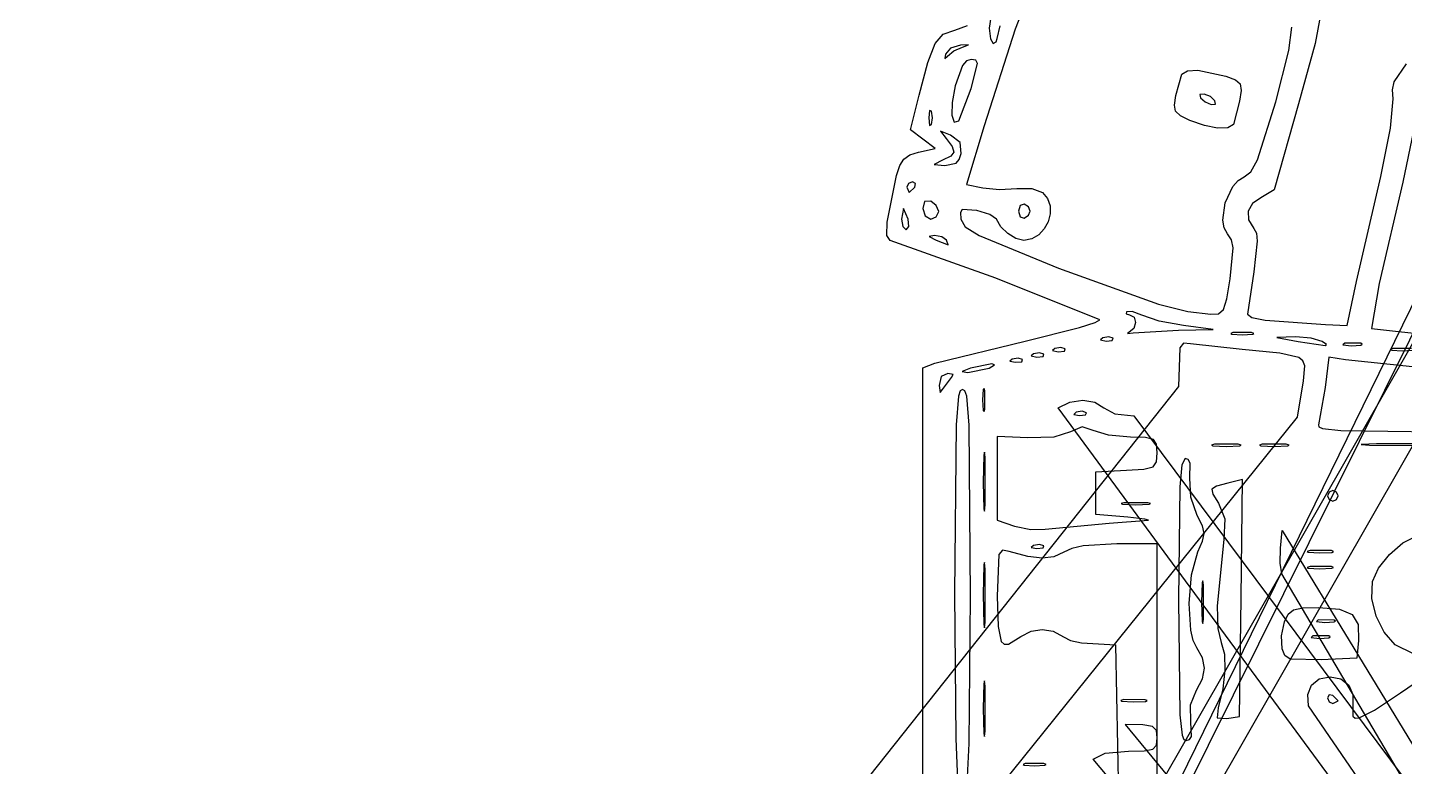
# Model space of a CAD drawing. Extents: x -109 to 333, y -74 to 385.
# Drawn here: x -58.2 to 39, y 141.9 to 194.2 of the extents above; entities that cross this region are included whole.
import ezdxf

# ---------------------------------------------------------------- set-up
doc = ezdxf.new("R2010")
doc.units = 0

msp = doc.modelspace()

# ---------------------------------------------------------------- linework, layer by layer
at = {"layer": 'Image'}
for p, q in [((-43.999659, 3.576148), (73.780796, 244.417885)), ((75.380056, 244.659253), (-42.4004, 7.03971)), ((73.875436, 231.799477), (-56.7938, 3.10194)), ((-52.6545, 3.10194), (78.0147, 231.799477)), ((13.560641, 199.32034), (11.556836, 194.045414)), ((9.837016, 194.891545), (9.716556, 194.121459)), ((33.11346, 195.062632), (32.726853, 193.039117)), ((5.895695, 193.030924), (6.469589, 193.688791)), ((6.469589, 193.688791), (7.274104, 193.981947)), ((7.274104, 193.981947), (8.188305, 194.302649)), ((11.556836, 194.045414), (9.346661, 187.20754)), ((9.716556, 194.121459), (9.799459, 193.358018)), ((10.281, 193.386), (10.490773, 194.278183)), ((30.883413, 192.529046), (31.088383, 194.20175)), ((5.382715, 191.697409), (5.895695, 193.030924)), ((6.988108, 192.706731), (6.612936, 192.287682)), ((7.676396, 192.921606), (6.988108, 192.706731)), ((7.212235, 192.512363), (7.83507, 192.784)), ((8.247716, 192.934583), (7.676396, 192.921606)), ((7.83507, 192.784), (8.247716, 192.934583)), ((7.83507, 192.784), (7.83507, 192.784)), ((9.799459, 193.358018), (9.998778, 193.040479)), ((9.998778, 193.040479), (10.198097, 193.141976)), ((10.198097, 193.141976), (10.281, 193.385998)), ((10.281, 193.385998), (10.281, 193.386)), ((32.726853, 193.039117), (31.564, 188.768842)), ((4.760944, 189.377307), (5.382715, 191.697409)), ((6.612936, 192.287682), (6.577536, 191.973264)), ((6.577536, 191.973264), (6.77161, 192.150079)), ((6.77161, 192.150079), (7.212235, 192.512363)), ((8.111495, 191.805802), (7.827292, 191.473413)), ((8.429932, 191.91188), (8.111495, 191.805802)), ((8.769176, 191.862672), (8.429932, 191.91188)), ((8.882755, 191.609252), (8.769176, 191.862672)), ((29.970453, 188.9182), (30.883413, 192.529046)), ((7.827292, 191.473413), (7.310672, 190.04477)), ((8.43425, 189.855), (8.882755, 191.609252)), ((22.900177, 189.36608), (23.329705, 190.87639)), ((23.329705, 190.87639), (23.721223, 191.096552)), ((23.721223, 191.096552), (24.450878, 191.142508)), ((24.450878, 191.142508), (26.438435, 190.73406)), ((26.438435, 190.73406), (27.10707, 190.466674)), ((38.327064, 190.325335), (39.191586, 191.59262)), ((7.310672, 190.04477), (7.088953, 188.861564)), ((7.571911, 187.57218), (8.434249, 189.85499)), ((8.434249, 189.85499), (8.43425, 189.855)), ((27.10707, 190.466674), (27.440563, 190.172506)), ((27.513673, 189.71298), (27.401165, 188.94952)), ((27.440563, 190.172506), (27.513673, 189.71298)), ((38.204473, 189.761084), (38.327064, 190.325335)), ((38.244974, 189.13032), (38.204473, 189.761084)), ((4.144258, 186.922267), (4.760944, 189.377307)), ((7.088953, 188.861564), (7.068549, 187.960776)), ((22.790029, 188.682215), (22.900177, 189.36608)), ((24.894355, 189.458721), (24.602073, 189.424357)), ((24.602073, 189.424357), (24.628596, 189.192962)), ((24.628596, 189.192962), (24.956575, 188.900835)), ((25.33287, 189.27713), (24.894355, 189.458721)), ((24.956575, 188.900835), (25.395088, 188.719245)), ((25.660848, 188.985004), (25.33287, 189.27713)), ((25.33287, 189.27713), (25.33287, 189.27713)), ((25.395088, 188.719245), (25.687372, 188.753608)), ((25.687372, 188.753608), (25.660848, 188.985004)), ((27.401165, 188.94952), (26.969834, 187.30444)), ((28.663951, 184.818946), (29.970453, 188.9182)), ((31.564, 188.768842), (29.84838, 182.691972)), ((38.069037, 187.038529), (38.244974, 189.13032)), ((5.504313, 188.298855), (5.44856, 187.772629)), ((5.44856, 187.772629), (5.504313, 187.246403)), ((5.63836, 188.243), (5.504313, 188.298855)), ((5.716651, 187.772629), (5.63836, 188.243)), ((5.63836, 188.243), (5.63836, 188.243)), ((5.63836, 187.302258), (5.716651, 187.772629)), ((7.068549, 187.960776), (7.234516, 187.483838)), ((22.871063, 188.243535), (22.790029, 188.682215)), ((23.214295, 187.922958), (22.871063, 188.243535)), ((23.89074, 187.5934), (23.214295, 187.922958)), ((5.019064, 186.262398), (4.144258, 186.922267)), ((5.504313, 187.246403), (5.63836, 187.302258)), ((6.970673, 186.55828), (6.272791, 186.831403)), ((6.272791, 186.831403), (6.660313, 186.318377)), ((7.234516, 187.483838), (7.571911, 187.57218)), ((9.346661, 187.20754), (8.113701, 183.06828)), ((24.915111, 187.233159), (23.890734, 187.593401)), ((23.890734, 187.593401), (23.89074, 187.5934)), ((25.84462, 187.057892), (24.915111, 187.233159)), ((26.566961, 187.078139), (25.84462, 187.057892)), ((26.969834, 187.30444), (26.566961, 187.078139)), ((37.37435, 183.63285), (38.069037, 187.038529)), ((39.689735, 186.859326), (38.92351, 183.22146)), ((5.893873, 185.602529), (5.019064, 186.262398)), ((6.660313, 186.318377), (7.106375, 185.756964)), ((7.650089, 186.027374), (6.970673, 186.55828)), ((7.72527, 185.255), (7.650089, 186.027374)), ((3.38684, 184.400471), (3.68074, 184.862881)), ((3.68074, 184.862881), (4.099536, 185.154026)), ((4.099536, 185.154026), (4.707613, 185.341982)), ((4.707613, 185.341982), (5.893873, 185.602529)), ((6.999803, 185.060692), (6.423963, 184.774227)), ((7.223406, 185.363003), (6.999803, 185.060692)), ((7.106375, 185.756964), (7.223406, 185.363003)), ((7.379574, 184.580585), (7.596637, 184.844588)), ((7.596637, 184.844588), (7.725273, 185.254998)), ((7.725273, 185.254998), (7.72527, 185.255)), ((28.195122, 183.970496), (28.663951, 184.818946)), ((3.153453, 183.698722), (3.38684, 184.400471)), ((6.423963, 184.774227), (5.823209, 184.47626)), ((5.823209, 184.47626), (6.568243, 184.410059)), ((6.568243, 184.410059), (7.379574, 184.580585)), ((27.715883, 183.60878), (28.195122, 183.970496)), ((2.4961, 180.403192), (3.153453, 183.698722)), ((4.000537, 183.146355), (3.883476, 182.880597)), ((3.883476, 182.880597), (4.049417, 182.504299)), ((4.281979, 183.256892), (4.000537, 183.146355)), ((4.049417, 182.504299), (4.44792, 182.880597)), ((4.495108, 183.146355), (4.281979, 183.256892)), ((4.44792, 182.880597), (4.495108, 183.146355)), ((4.44792, 182.880597), (4.44792, 182.880597)), ((8.113701, 183.06828), (9.262441, 182.820275)), ((26.37977, 181.770822), (26.914052, 182.916886)), ((26.914052, 182.916886), (27.288234, 183.34261)), ((27.288234, 183.34261), (27.715883, 183.60878)), ((35.6617, 176.201), (37.37435, 183.63285)), ((38.92351, 183.22146), (37.257083, 176.066514)), ((9.262441, 182.820275), (10.440567, 182.704654)), ((10.440567, 182.704654), (11.659961, 182.774922)), ((11.659961, 182.774922), (12.718792, 182.789692)), ((12.718792, 182.789692), (13.476371, 182.506478)), ((13.476371, 182.506478), (13.832972, 182.072485)), ((13.832972, 182.072485), (14.006552, 181.553188)), ((28.907641, 182.127675), (28.305509, 181.733081)), ((29.84838, 182.691972), (28.907641, 182.127675)), ((3.651115, 181.37578), (3.506854, 180.62319)), ((3.99218, 180.62319), (3.651115, 181.37578)), ((5.151101, 181.86989), (5.012852, 181.3636)), ((5.012852, 181.3636), (5.178607, 180.840355)), ((5.577296, 181.887785), (5.151101, 181.86989)), ((5.975935, 181.580832), (5.577296, 181.887785)), ((6.14174, 181.147), (5.975935, 181.580832)), ((5.975935, 180.776797), (6.14174, 181.147)), ((6.14174, 181.147), (6.14174, 181.147)), ((7.795962, 181.308952), (7.672736, 181.081623)), ((7.672736, 181.081623), (7.707831, 180.619305)), ((8.836721, 181.231958), (7.795962, 181.308952)), ((9.761393, 180.945142), (8.836721, 181.231958)), ((10.220561, 180.607118), (9.761393, 180.945142)), ((11.90501, 181.590584), (11.786183, 181.187262)), ((11.786183, 181.187262), (11.90501, 180.783938)), ((12.1907, 181.679581), (11.90501, 181.590584)), ((12.476393, 181.47934), (12.1907, 181.679581)), ((12.59522, 181.187262), (12.476393, 181.47934)), ((12.476393, 180.895181), (12.59522, 181.187262)), ((12.59522, 181.187262), (12.59522, 181.187262)), ((14.014217, 180.992714), (13.873073, 180.435192)), ((14.006552, 181.553188), (14.014217, 180.992714)), ((26.2204, 180.53868), (26.37977, 181.770822)), ((28.305509, 181.733081), (28.005888, 181.178668)), ((28.005888, 181.178668), (28.030532, 180.557443)), ((2.491596, 179.456459), (2.4961, 180.403192)), ((3.506854, 180.62319), (3.607043, 180.091671)), ((3.607043, 180.091671), (3.847922, 179.870597)), ((3.847922, 179.870597), (4.030987, 180.091671)), ((4.030987, 180.091671), (3.99218, 180.62319)), ((3.99218, 180.62319), (3.99218, 180.62319)), ((5.178607, 180.840355), (5.577296, 180.622818)), ((5.577296, 180.622818), (5.975935, 180.776797)), ((7.707831, 180.619305), (8.011642, 180.079379)), ((8.011642, 180.079379), (9.010795, 179.448189)), ((10.5301, 180.070542), (10.220561, 180.607118)), ((11.023717, 179.592124), (10.5301, 180.070542)), ((11.90501, 180.783938), (12.1907, 180.694943)), ((12.1907, 180.694943), (12.476393, 180.895181)), ((13.873073, 180.435192), (13.600225, 179.924748)), ((26.314857, 180.005358), (26.2204, 180.53868)), ((26.543303, 179.58855), (26.314857, 180.005358)), ((28.030532, 180.557443), (28.401194, 179.962415)), ((28.401194, 179.962415), (28.585803, 179.624664)), ((2.716596, 179.117482), (2.491596, 179.456459)), ((10.169104, 176.439386), (2.716596, 179.117482)), ((5.837306, 179.467848), (5.470859, 179.383702)), ((5.470859, 179.383702), (5.95359, 179.118)), ((6.355017, 179.375991), (5.837306, 179.467848)), ((5.95359, 179.118), (6.807766, 178.793479)), ((6.70618, 179.118), (6.355017, 179.375991)), ((6.807766, 178.793479), (6.70618, 179.118)), ((6.70618, 179.118), (6.70618, 179.118)), ((9.010795, 179.448189), (14.608441, 177.151525)), ((11.601247, 179.248715), (11.023717, 179.592124)), ((12.162521, 179.117168), (11.601247, 179.248715)), ((12.727843, 179.221608), (12.162521, 179.117168)), ((13.21278, 179.505511), (12.727843, 179.221608)), ((13.600225, 179.924748), (13.21278, 179.505511)), ((26.822744, 179.154943), (26.543303, 179.58855)), ((26.940732, 178.581256), (26.822744, 179.154943)), ((28.647339, 179.052555), (28.401194, 176.898375)), ((28.585803, 179.624664), (28.647339, 179.052555)), ((26.7285, 176.389), (26.940732, 178.581256)), ((14.608441, 177.151525), (21.678062, 174.607957)), ((17.523296, 173.498442), (10.169104, 176.439386)), ((26.488757, 174.981949), (26.728491, 176.389035)), ((26.728491, 176.389035), (26.7285, 176.389)), ((28.401194, 176.898375), (27.966899, 173.890415)), ((35.007659, 173.09657), (35.6617, 176.201)), ((37.257083, 176.066514), (36.71558, 172.87786)), ((21.678062, 174.607957), (23.743102, 174.08187)), ((25.91312, 173.927222), (26.252379, 174.226231)), ((26.252379, 174.226231), (26.488757, 174.981949)), ((16.091626, 172.955354), (17.194491, 173.303234)), ((17.194491, 173.303234), (17.523296, 173.498442)), ((19.40589, 174.067787), (19.380438, 173.913376)), ((19.380438, 173.913376), (19.626266, 173.84915)), ((19.815742, 174.085489), (19.40589, 174.067787)), ((19.626266, 173.84915), (19.953412, 173.684844)), ((20.49412, 173.821026), (19.815742, 174.085489)), ((20.054287, 173.308047), (19.933312, 172.892941)), ((19.953412, 173.684844), (20.054287, 173.308047)), ((21.718956, 173.413515), (20.49412, 173.821026)), ((23.44264, 173.087285), (21.718956, 173.413515)), ((23.743102, 174.08187), (25.364741, 173.890265)), ((25.364741, 173.890265), (25.91312, 173.927222)), ((27.966899, 173.890415), (28.261342, 173.655875)), ((28.261342, 173.655875), (29.210075, 173.465606)), ((29.210075, 173.465606), (33.462829, 173.166177)), ((33.462829, 173.166177), (35.007659, 173.09657)), ((12.255156, 171.998452), (16.091626, 172.955354)), ((17.736365, 172.22469), (17.573083, 172.072745)), ((18.151956, 172.297504), (17.736365, 172.22469)), ((18.4576, 172.195), (18.151956, 172.297504)), ((18.4063, 172.04315), (18.457601, 172.194986)), ((18.457601, 172.194986), (18.4576, 172.195)), ((19.594908, 172.61371), (19.483783, 172.537381)), ((19.483783, 172.537381), (19.87713, 172.580973)), ((19.933312, 172.892941), (19.594908, 172.61371)), ((19.87713, 172.580973), (23.07565, 172.764451)), ((23.07564, 172.764463), (25.52156, 172.818937)), ((23.07565, 172.764451), (23.07564, 172.764463)), ((25.52156, 172.818937), (23.44264, 173.087285)), ((26.93268, 172.603359), (26.780911, 172.536538)), ((26.780911, 172.536538), (26.854479, 172.481818)), ((26.854479, 172.481818), (27.591197, 172.431266)), ((28.24971, 172.603359), (26.93268, 172.603359)), ((27.591197, 172.431266), (28.327913, 172.481818)), ((28.249714, 172.603359), (28.24971, 172.603359)), ((28.401481, 172.536538), (28.249714, 172.603359)), ((28.327913, 172.481818), (28.401481, 172.536538)), ((31.35352, 172.285379), (30.03648, 172.237746)), ((30.03648, 172.237746), (31.54166, 171.968247)), ((32.449482, 172.211873), (31.35352, 172.285379)), ((33.235, 171.968246), (32.449482, 172.211873)), ((36.71558, 172.87786), (45.65923, 171.888192)), ((5.859506, 170.425932), (12.255156, 171.998452)), ((14.349665, 171.47269), (14.186383, 171.320743)), ((14.186383, 171.320743), (14.577012, 171.245346)), ((14.765256, 171.545502), (14.349665, 171.47269)), ((14.577012, 171.245346), (15.019599, 171.291148)), ((15.0709, 171.443), (14.765256, 171.545502)), ((15.019599, 171.291148), (15.0709, 171.442986)), ((15.0709, 171.442986), (15.0709, 171.443)), ((17.573083, 172.072745), (17.963712, 171.997349)), ((17.963712, 171.997349), (18.4063, 172.04315)), ((23.188752, 171.528271), (23.074938, 168.776903)), ((23.441104, 171.845918), (23.188752, 171.528271)), ((23.921604, 171.808593), (23.441104, 171.845918)), ((27.590494, 171.400675), (23.921604, 171.808593)), ((30.235522, 171.150716), (27.590494, 171.400675)), ((31.54166, 171.968247), (33.452605, 171.669816)), ((33.542683, 171.744423), (33.23499, 171.968247)), ((33.23499, 171.968247), (33.235, 171.968246)), ((33.452605, 171.669816), (33.542683, 171.744423)), ((34.84142, 171.852747), (34.702894, 171.726139)), ((34.702894, 171.726139), (35.304628, 171.665335)), ((35.97031, 171.838777), (34.84142, 171.852747)), ((35.304628, 171.665335), (35.965837, 171.710537)), ((35.965837, 171.710537), (36.061086, 171.767135)), ((36.061086, 171.767135), (35.970308, 171.838806)), ((35.970308, 171.838806), (35.97031, 171.838777)), ((38.22096, 171.475046), (38.069193, 171.408226)), ((38.069193, 171.408226), (38.142762, 171.353505)), ((38.142762, 171.353505), (38.879477, 171.302953)), ((39.538, 171.475046), (38.22096, 171.475046)), ((38.879477, 171.302953), (39.616194, 171.353506)), ((5.01284, 170.105), (5.859506, 170.425932)), ((9.900096, 170.395035), (8.39951, 170.086)), ((9.71655, 170.086), (10.096224, 170.317776)), ((10.096224, 170.317776), (9.900096, 170.395035)), ((11.339368, 170.71969), (11.176085, 170.567743)), ((11.176085, 170.567743), (11.566712, 170.492346)), ((11.754959, 170.792502), (11.339368, 170.71969)), ((11.566712, 170.492346), (12.009302, 170.538148)), ((12.0606, 170.69), (11.754959, 170.792502)), ((12.009302, 170.538148), (12.0606, 170.689986)), ((12.0606, 170.689986), (12.0606, 170.69)), ((12.844465, 171.09569), (12.681183, 170.943745)), ((12.681183, 170.943745), (13.071812, 170.868349)), ((13.260056, 171.168504), (12.844465, 171.09569)), ((13.071812, 170.868349), (13.5144, 170.91415)), ((13.5657, 171.066), (13.260056, 171.168504)), ((13.5144, 170.91415), (13.565701, 171.065986)), ((13.565701, 171.065986), (13.5657, 171.066)), ((31.574253, 170.834493), (30.235522, 171.150716)), ((31.87798, 170.588231), (31.574253, 170.834493)), ((32.0042, 170.249443), (31.87798, 170.588231)), ((31.922874, 169.193005), (32.0042, 170.249443)), ((33.700148, 170.856788), (33.433107, 168.719458)), ((34.878668, 170.666737), (33.700148, 170.856788)), ((42.266068, 169.89523), (34.878668, 170.666737)), ((5.01284, 153.933), (5.01284, 170.105)), ((6.31246, 169.498529), (6.171446, 168.863319)), ((6.800259, 169.704222), (6.31246, 169.498529)), ((6.41602, 168.581097), (7.04483, 169.422)), ((7.170611, 169.625725), (6.800259, 169.704222)), ((7.04483, 169.422), (7.170611, 169.625725)), ((7.04483, 169.422), (7.04483, 169.422)), ((8.39951, 170.086), (7.794965, 169.842343)), ((7.794965, 169.842343), (8.211361, 169.773662)), ((8.211361, 169.773662), (9.716551, 170.086)), ((9.716551, 170.086), (9.71655, 170.086)), ((23.074938, 168.776903), (-108.997, 2.29691)), ((6.171446, 168.863319), (6.247334, 168.368621)), ((6.247334, 168.368621), (6.41602, 168.581097)), ((7.669581, 168.4773), (7.539347, 168.09545)), ((7.835066, 168.5815), (7.669581, 168.4773)), ((8.0006, 168.47567), (7.835066, 168.5815)), ((8.130856, 168.087623), (8.0006, 168.47567)), ((9.289963, 168.565201), (9.239412, 167.828483)), ((9.344681, 168.638769), (9.289963, 168.565201)), ((9.4115, 168.487), (9.344681, 168.638769)), ((9.4115, 168.486996), (9.4115, 168.487)), ((9.4115, 167.169966), (9.4115, 168.486996)), ((31.49156, 166.606035), (31.922874, 169.193005)), ((33.433107, 168.719458), (32.972106, 166.076678)), ((7.539347, 168.09545), (7.368378, 166.083309)), ((8.301818, 166.041538), (8.130856, 168.087623)), ((9.239412, 167.828483), (9.289963, 167.091767)), ((14.58625, 167.27601), (15.403976, 167.676888)), ((15.403976, 167.676888), (16.326689, 167.808099)), ((16.326689, 167.808099), (17.184351, 167.670274)), ((17.184351, 167.670274), (17.80692, 167.264044)), ((-100.778, 2.29691), (31.49156, 166.606035)), ((9.289963, 167.091767), (9.344681, 167.018199)), ((9.344681, 167.018199), (9.4115, 167.169966)), ((136.90526, 0.936964), (14.58625, 167.27601)), ((15.854888, 166.956637), (15.691605, 166.80469)), ((15.691605, 166.80469), (16.082232, 166.729293)), ((16.270479, 167.029449), (15.854888, 166.956637)), ((16.082232, 166.729293), (16.524822, 166.775095)), ((16.57612, 166.926947), (16.270479, 167.029449)), ((16.524822, 166.775095), (16.57612, 166.926933)), ((16.57612, 166.926933), (16.57612, 166.926947)), ((17.80692, 167.264044), (18.59503, 166.852662)), ((18.59503, 166.852662), (19.92263, 166.6996)), ((19.92263, 166.6996), (143.889, 0.360555)), ((7.368378, 166.083309), (7.270622, 154.1568)), ((8.39951, 153.906), (8.301818, 166.041538)), ((15.45509, 165.58701), (14.267362, 165.211095)), ((16.28229, 165.930666), (15.45509, 165.58701)), ((17.04924, 165.661734), (16.28229, 165.930666)), ((18.131334, 165.332048), (17.04924, 165.661734)), ((32.972106, 166.076678), (33.002465, 165.935976)), ((33.002465, 165.935976), (33.24455, 165.822869)), ((33.24455, 165.822869), (34.554323, 165.668546)), ((34.554323, 165.668546), (41.809246, 165.571227)), ((10.28102, 165.241503), (10.281, 162.285)), ((12.44472, 165.14349), (10.28102, 165.241503)), ((14.267362, 165.211095), (12.44472, 165.14349)), ((19.68331, 165.194922), (18.131334, 165.332048)), ((20.753603, 165.173577), (19.68331, 165.194922)), ((21.31595, 165.045493), (20.753603, 165.173577)), ((21.533625, 164.714596), (21.31595, 165.045493)), ((21.5699, 164.084812), (21.533625, 164.714596)), ((25.61507, 164.708), (25.41994, 164.644682)), ((25.41994, 164.644682), (25.514529, 164.592829)), ((25.514529, 164.592829), (26.461736, 164.544926)), ((27.3084, 164.708), (25.61507, 164.708)), ((26.461736, 164.544926), (27.408943, 164.592829)), ((27.308402, 164.708), (27.3084, 164.708)), ((27.503531, 164.644681), (27.308402, 164.708)), ((27.408943, 164.592829), (27.503531, 164.644681)), ((29.00173, 164.708), (28.8066, 164.644682)), ((28.8066, 164.644682), (28.901189, 164.592829)), ((28.901189, 164.592829), (29.848396, 164.544926)), ((30.69506, 164.708), (29.00173, 164.708)), ((29.848396, 164.544926), (30.795603, 164.592829)), ((30.695062, 164.708), (30.69506, 164.708)), ((30.890191, 164.644681), (30.695062, 164.708)), ((30.795603, 164.592829), (30.890191, 164.644681)), ((37.06987, 164.72355), (35.987603, 164.67798)), ((35.987603, 164.67798), (36.571089, 164.64072)), ((36.571089, 164.64072), (42.078, 164.606496)), ((46.85356, 164.723833), (37.06987, 164.72355)), ((9.326353, 163.921626), (9.285675, 161.99624)), ((9.37153, 164.144326), (9.326353, 163.921626)), ((9.42708, 163.795), (9.37153, 164.144326)), ((9.427186, 163.79499), (9.42708, 163.795)), ((9.429162, 160.40833), (9.427186, 163.79499)), ((21.282904, 163.106982), (21.529892, 163.450487)), ((21.529892, 163.450487), (21.5699, 164.084812)), ((23.563695, 163.689772), (23.323332, 163.246549)), ((23.774865, 163.609508), (23.563695, 163.689772)), ((23.897813, 163.360334), (23.774865, 163.609508)), ((17.2425, 162.749), (19.4062, 162.861852)), ((17.2425, 161.244), (17.2425, 162.749)), ((19.4062, 162.861852), (20.638489, 162.946652)), ((20.638489, 162.946652), (21.282904, 163.106982)), ((23.323332, 163.246549), (23.173497, 161.676856)), ((23.890912, 162.304972), (23.897813, 163.360334)), ((9.285675, 161.99624), (9.328677, 160.132792)), ((10.281, 162.285), (10.281, 159.33)), ((23.173497, 161.676856), (23.07481, 153.717932)), ((23.947786, 160.952763), (23.890912, 162.304972)), ((25.772018, 161.745143), (25.441582, 161.531137)), ((25.441582, 161.531137), (25.507947, 161.171915)), ((26.563088, 161.952496), (25.772018, 161.745143)), ((27.605128, 162.202564), (26.563088, 161.952496)), ((27.50383, 153.820994), (27.605128, 162.202564)), ((17.24245, 159.738775), (17.2425, 161.244)), ((19.21807, 160.568), (19.02294, 160.504681)), ((19.02294, 160.504681), (19.117529, 160.452828)), ((20.9114, 160.568), (19.21807, 160.568)), ((20.911402, 160.568), (20.9114, 160.568)), ((21.106531, 160.504681), (20.911402, 160.568)), ((21.011943, 160.452828), (21.106531, 160.504681)), ((24.407559, 159.660622), (23.947786, 160.952763)), ((25.507947, 161.171915), (25.90728, 160.528916)), ((25.90728, 160.528916), (26.346512, 159.41998)), ((33.721847, 161.320786), (33.61131, 161.055028)), ((33.61131, 161.055028), (33.721847, 160.789269)), ((33.987605, 161.431323), (33.721847, 161.320786)), ((33.721847, 160.789269), (33.987605, 160.678733)), ((34.253363, 161.320786), (33.987605, 161.431323)), ((33.987605, 160.678733), (34.253363, 160.789269)), ((34.3639, 161.055028), (34.253363, 161.320786)), ((34.253363, 160.789269), (34.3639, 161.055028)), ((34.3639, 161.055028), (34.3639, 161.055028)), ((9.328677, 160.132792), (9.374091, 159.977138)), ((9.374091, 159.977138), (9.429162, 160.40833)), ((19.50023, 159.533859), (17.24245, 159.738775)), ((19.117529, 160.452828), (20.064736, 160.404924)), ((20.714067, 159.413409), (19.50023, 159.533859)), ((20.064736, 160.404924), (21.011943, 160.452828)), ((24.768395, 158.931654), (24.407559, 159.660622)), ((10.281, 159.33), (11.50396, 158.916581)), ((11.50396, 158.916581), (12.644017, 158.682758)), ((12.644017, 158.682758), (13.66766, 158.701124)), ((13.66766, 158.701124), (18.18321, 159.114035)), ((18.1832, 159.114), (20.97545, 159.3276)), ((18.18321, 159.114035), (18.1832, 159.114)), ((20.97545, 159.3276), (20.714067, 159.413409)), ((24.894315, 158.392281), (24.768395, 158.931654)), ((26.346512, 159.41998), (26.292812, 157.956266)), ((30.292319, 157.351002), (30.412904, 158.609792)), ((30.412904, 158.609792), (124.118, 4.36654)), ((13.260056, 157.622502), (12.844465, 157.54969)), ((13.5657, 157.52), (13.260056, 157.622502)), ((18.7344, 157.669), (16.354593, 157.52403)), ((21.5699, 157.669), (18.7344, 157.669)), ((21.5699, 154.094), (21.5699, 157.669)), ((24.45664, 157.081542), (24.789127, 157.842309)), ((24.789127, 157.842309), (24.894315, 158.392281)), ((26.292812, 157.956266), (25.81374, 153.263888)), ((37.980307, 156.911535), (38.930973, 157.720849)), ((38.930973, 157.720849), (39.920285, 158.218456)), ((10.390948, 156.900218), (10.280984, 153.949922)), ((10.642818, 157.206402), (10.390948, 156.900218)), ((11.12765, 157.113262), (10.642818, 157.206402)), ((12.436394, 156.759817), (11.12765, 157.113262)), ((13.455987, 156.634183), (12.436394, 156.759817)), ((12.844465, 157.54969), (12.681183, 157.397742)), ((12.681183, 157.397742), (13.071812, 157.322346)), ((13.071812, 157.322346), (13.5144, 157.368147)), ((14.272536, 156.735209), (13.455987, 156.634183)), ((13.5144, 157.368147), (13.565701, 157.519983)), ((13.565701, 157.519983), (13.5657, 157.52)), ((14.97215, 157.06174), (14.272536, 156.735209)), ((15.554602, 157.335117), (14.97215, 157.06174)), ((16.354593, 157.52403), (15.554602, 157.335117)), ((23.99778, 155.457193), (24.45664, 157.081542)), ((30.268692, 156.301626), (30.292319, 157.351002)), ((32.392855, 157.1826), (32.181175, 157.118459)), ((32.181175, 157.118459), (32.233946, 157.064792)), ((32.233946, 157.064792), (33.046986, 157.011356)), ((33.898035, 157.175008), (32.392855, 157.1826)), ((33.046986, 157.011356), (33.917873, 157.056296)), ((33.898038, 157.175005), (33.898035, 157.175008)), ((34.033259, 157.109114), (33.898038, 157.175005)), ((33.917873, 157.056296), (34.033259, 157.109114)), ((37.21921, 155.946917), (37.980307, 156.911535)), ((9.33153, 156.167774), (9.289545, 154.09421)), ((9.375997, 156.344046), (9.33153, 156.167774)), ((9.42997, 155.869), (9.375997, 156.344046)), ((9.428187, 152.10604), (9.42988, 155.869)), ((9.42988, 155.869), (9.42997, 155.869)), ((30.381225, 155.546292), (30.268692, 156.301626)), ((32.392855, 156.05371), (32.181175, 155.989569)), ((32.181175, 155.989569), (32.233946, 155.935902)), ((32.233946, 155.935902), (33.046986, 155.882466)), ((33.898035, 156.046118), (32.392855, 156.05371)), ((33.046986, 155.882466), (33.917873, 155.927406)), ((33.898038, 156.046115), (33.898035, 156.046118)), ((34.033259, 155.980224), (33.898038, 156.046115)), ((33.917873, 155.927406), (34.033259, 155.980224)), ((36.798605, 154.983396), (37.21921, 155.946917)), ((23.828181, 153.447066), (23.99778, 155.457193)), ((24.745314, 154.897226), (24.700732, 153.52904)), ((24.793571, 155.033854), (24.745314, 154.897226)), ((24.8525, 154.752), (24.793571, 155.033854)), ((24.8525, 152.30608), (24.8525, 154.752)), ((24.8525, 154.752), (24.8525, 154.752)), ((121.45217, 1.303041), (30.381225, 155.546292)), ((36.747925, 153.801245), (36.798605, 154.983396)), ((5.01281, 137.760406), (5.01284, 153.933)), ((7.270622, 154.1568), (7.344313, 143.89567)), ((8.307396, 143.54137), (8.39951, 153.905936)), ((8.39951, 153.905936), (8.39951, 153.906)), ((9.289545, 154.09421), (9.329586, 151.957965)), ((10.280984, 153.949922), (10.335357, 151.819167)), ((21.5699, -3.20164), (21.5699, 154.094)), ((23.07481, 153.717932), (23.173986, 145.574846)), ((27.402529, 145.439431), (27.503827, 153.821001)), ((27.503827, 153.821001), (27.50383, 153.820994)), ((37.03652, 152.553069), (36.747925, 153.801245)), ((23.953621, 151.56107), (23.828181, 153.447066)), ((24.700732, 153.52904), (24.745314, 152.160851)), ((25.81374, 153.263888), (25.857647, 151.66288)), ((30.836989, 152.687448), (31.215485, 152.994263)), ((31.215485, 152.994263), (31.87685, 153.125662)), ((31.87685, 153.125662), (32.991584, 153.153494)), ((32.991584, 153.153494), (34.454173, 153.045439)), ((34.454173, 153.045439), (35.349713, 152.671408)), ((9.329586, 151.957965), (9.373822, 151.713845)), ((9.373822, 151.713845), (9.428187, 152.10604)), ((10.335357, 151.819167), (10.565244, 150.747254)), ((24.745314, 152.160851), (24.793571, 152.024225)), ((24.793571, 152.024225), (24.8525, 152.30608)), ((30.361698, 151.154909), (30.570864, 152.133364)), ((30.570864, 152.133364), (30.836989, 152.687448)), ((32.960055, 152.285406), (32.82153, 152.1588)), ((32.82153, 152.1588), (33.423263, 152.097996)), ((34.088945, 152.271436), (32.960055, 152.285406)), ((33.423263, 152.097996), (34.084473, 152.143197)), ((34.084473, 152.143197), (34.179721, 152.199794)), ((34.179721, 152.199794), (34.088943, 152.271464)), ((34.088943, 152.271464), (34.088945, 152.271436)), ((35.349713, 152.671408), (35.76849, 151.956603)), ((35.76849, 151.956603), (35.800794, 150.826224)), ((37.604783, 151.405537), (37.03652, 152.553069)), ((11.070796, 150.563139), (11.952164, 151.095782)), ((11.952164, 151.095782), (11.95218, 151.09581)), ((11.95218, 151.09581), (12.67893, 151.486147)), ((12.67893, 151.486147), (13.450026, 151.612055)), ((13.450026, 151.612055), (14.224791, 151.473858)), ((14.224791, 151.473858), (14.96255, 151.071878)), ((14.96255, 151.071878), (15.464264, 150.826824)), ((15.464264, 150.826824), (16.233112, 150.654546)), ((24.128788, 150.823968), (23.953621, 151.56107)), ((24.379882, 150.309112), (24.128788, 150.823968)), ((25.857647, 151.66288), (26.094145, 150.691406)), ((30.40345, 150.234954), (30.361698, 151.154909)), ((32.58376, 151.156516), (32.445235, 151.02991)), ((32.445235, 151.02991), (33.046968, 150.969106)), ((33.71265, 151.142546), (32.58376, 151.156516)), ((33.046968, 150.969106), (33.708178, 151.014307)), ((33.708178, 151.014307), (33.803426, 151.070904)), ((33.803426, 151.070904), (33.712648, 151.142574)), ((33.712648, 151.142574), (33.71265, 151.142546)), ((35.800794, 150.826224), (35.681044, 149.578684)), ((38.393105, 150.525316), (37.604783, 151.405537)), ((10.565244, 150.747254), (10.777303, 150.554912)), ((10.777303, 150.554912), (11.070796, 150.563139)), ((16.233112, 150.654546), (18.63144, 150.5194)), ((18.63144, 150.5194), (21.5699, -3.20164)), ((24.785935, 149.595433), (24.379882, 150.309112)), ((26.094145, 150.691406), (26.328623, 149.861939)), ((26.328623, 149.861939), (26.368057, 148.718307)), ((30.403454, 150.234958), (30.40345, 150.234954)), ((30.586035, 149.751924), (30.403454, 150.234958)), ((38.393112, 150.52532), (38.393105, 150.525316)), ((39.685549, 149.880102), (38.393112, 150.52532)), ((24.768228, 148.11902), (24.915496, 148.874721)), ((24.915496, 148.874721), (24.785935, 149.595433)), ((30.963939, 149.502422), (30.586035, 149.751924)), ((33.152464, 149.467678), (30.963939, 149.502422)), ((35.681044, 149.578684), (33.152464, 149.467678)), ((9.371511, 147.971697), (9.32571, 147.79303)), ((9.42744, 147.603117), (9.371511, 147.971697)), ((24.343794, 147.300372), (24.768228, 148.11902)), ((26.368057, 148.718307), (26.218881, 147.404594)), ((32.488304, 147.663022), (33.031681, 148.101684)), ((33.031681, 148.101684), (33.79956, 148.261644)), ((33.79956, 148.261644), (34.555855, 148.102436)), ((34.555855, 148.102436), (35.105874, 147.6648)), ((38.77031, 147.132751), (40.321401, 148.187555)), ((9.32571, 147.79303), (9.283397, 146.003858)), ((9.42744, 144.404598), (9.42744, 147.603118)), ((9.42744, 147.603118), (9.42744, 147.603117)), ((23.93637, 146.272382), (24.343794, 147.300372)), ((26.218881, 147.404594), (25.88753, 146.064886)), ((32.215548, 147.007486), (32.488304, 147.663022)), ((32.25953, 146.196904), (32.215548, 147.007486)), ((33.722185, 146.991739), (33.611648, 146.778609)), ((33.987943, 146.944567), (33.722185, 146.991739)), ((34.364238, 146.546061), (33.987943, 146.944567)), ((35.105874, 147.6648), (35.403148, 147.008719)), ((35.403148, 147.008719), (35.40121, 146.194174)), ((36.928778, 145.893643), (38.77031, 147.132751)), ((9.283397, 146.003858), (9.32571, 144.214685)), ((19.222758, 146.646261), (19.011078, 146.582121)), ((19.011078, 146.582121), (19.063849, 146.528453)), ((19.063849, 146.528453), (19.876889, 146.475017)), ((20.727938, 146.63867), (19.222758, 146.646261)), ((19.876889, 146.475017), (20.747775, 146.519957)), ((20.727941, 146.638666), (20.727938, 146.63867)), ((20.863162, 146.572775), (20.727941, 146.638666)), ((20.747775, 146.519957), (20.863162, 146.572775)), ((23.94384, 145.055832), (23.93637, 146.272382)), ((25.88753, 146.064886), (25.805766, 145.356836)), ((136.48616, -5.476123), (32.25953, 146.196904)), ((33.611648, 146.778609), (33.722185, 146.497164)), ((33.722185, 146.497164), (33.987943, 146.380103)), ((33.987943, 146.380103), (34.364238, 146.546041)), ((34.364238, 146.546041), (34.364238, 146.546061)), ((35.40121, 146.194174), (35.391524, 145.465389)), ((23.173986, 145.574846), (23.338479, 144.120255)), ((23.992492, 144.031034), (23.943839, 145.055842)), ((23.943839, 145.055842), (23.94384, 145.055832)), ((25.805766, 145.356836), (26.503333, 145.312296)), ((26.503333, 145.312296), (27.402529, 145.439431)), ((35.391524, 145.465389), (35.553641, 145.32903)), ((35.553641, 145.32903), (35.851615, 145.351534)), ((35.851615, 145.351534), (36.928778, 145.893643)), ((9.32571, 144.214685), (9.371511, 144.036019)), ((9.371511, 144.036019), (9.42744, 144.404598)), ((20.575055, 144.854397), (19.31211, 144.874976)), ((19.31211, 144.874976), (135.211, 4.89894)), ((21.250037, 144.741704), (20.575055, 144.854397)), ((21.520501, 144.460461), (21.250037, 144.741704)), ((21.56989, 143.934234), (21.520501, 144.460461)), ((23.338479, 144.120255), (23.46127, 143.829255)), ((23.861231, 143.812016), (23.992492, 144.031034)), ((7.344313, 143.89567), (7.521486, 139.4813)), ((8.08593, 139.230436), (8.307396, 143.54137)), ((17.914268, 142.851401), (19.54634, 142.993495)), ((19.54634, 142.993495), (20.667284, 143.015775)), ((20.667284, 143.015775), (21.273461, 143.131303)), ((21.273461, 143.131303), (21.521965, 143.413111)), ((21.521965, 143.413111), (21.56989, 143.934234)), ((23.46127, 143.829255), (23.615595, 143.746092)), ((23.615595, 143.746092), (23.861231, 143.812016)), ((12.25657, 142.124), (12.104801, 142.057179)), ((12.104801, 142.057179), (12.178369, 142.002459)), ((13.5736, 142.124), (12.25657, 142.124)), ((13.573604, 142.124), (13.5736, 142.124)), ((13.725371, 142.057179), (13.573604, 142.124)), ((13.651803, 142.002459), (13.725371, 142.057179)), ((17.05434, 142.429051), (17.914268, 142.851401)), ((135.21163, 2.453016), (17.05434, 142.429051)), ((12.178369, 142.002459), (12.915087, 141.951907)), ((12.915087, 141.951907), (13.651803, 142.002459))]:
    msp.add_line(p, q, dxfattribs=at)

doc.saveas('drawing.dxf')
